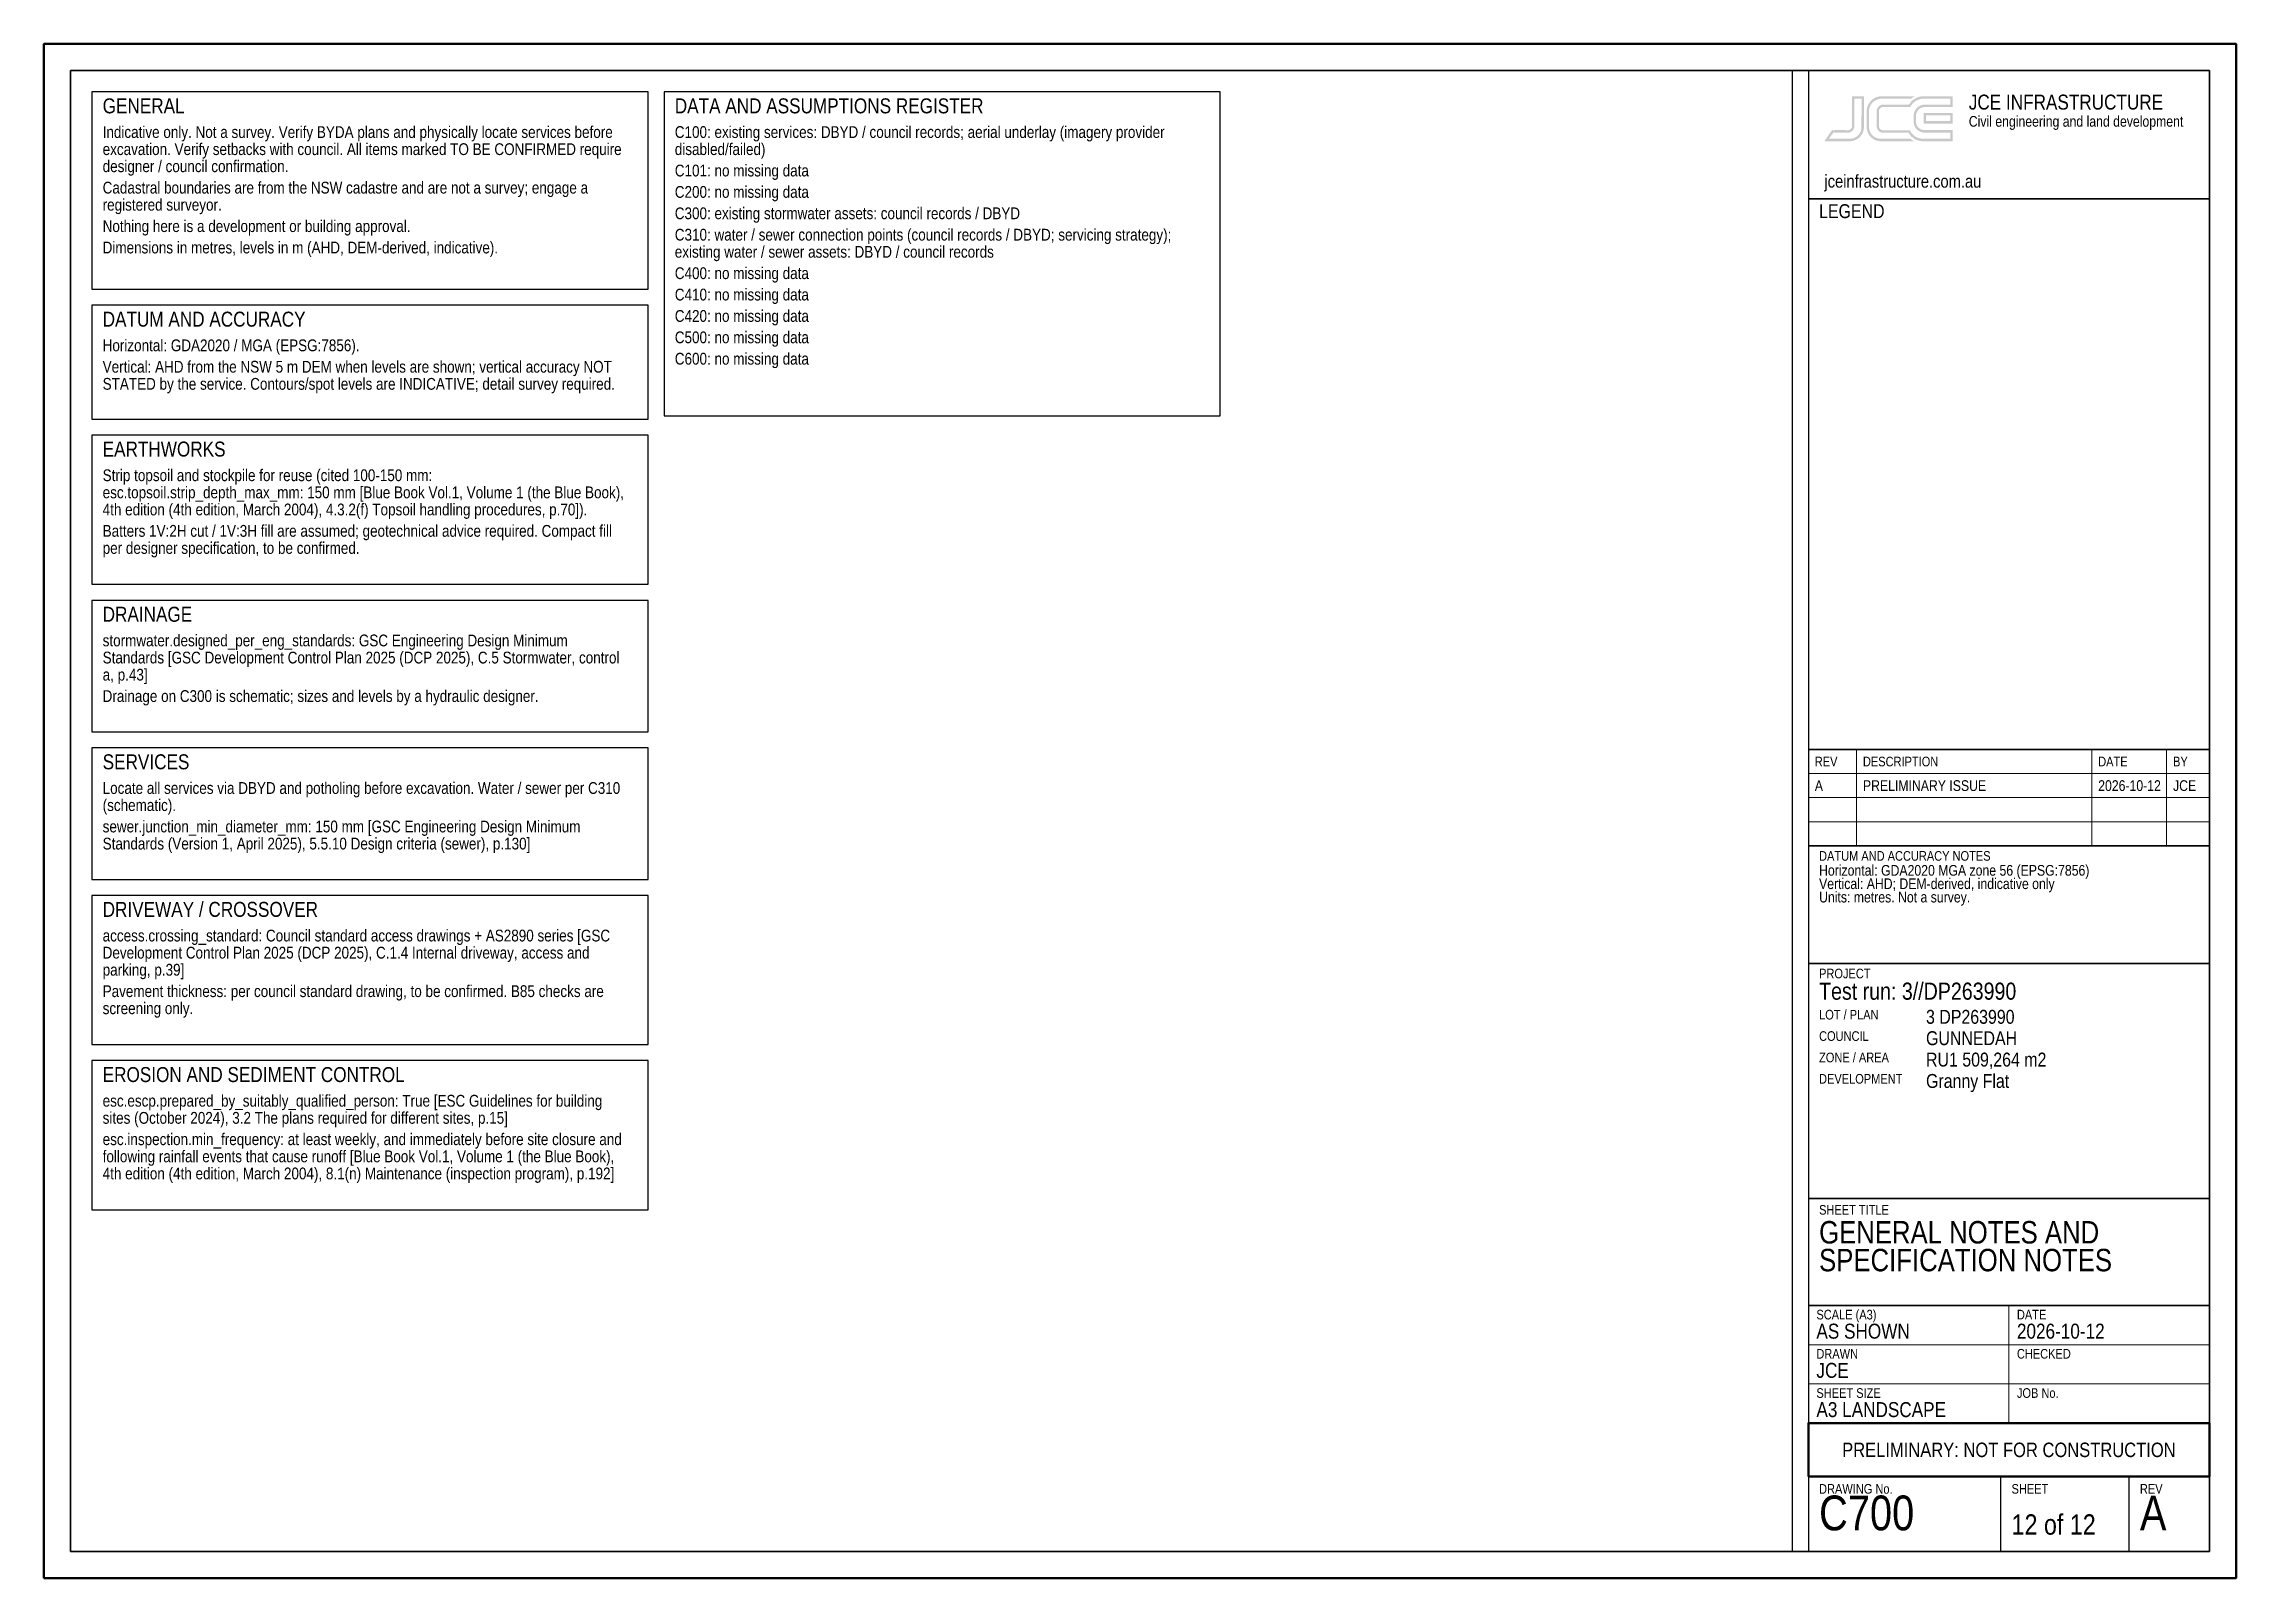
# Paper-space layout 'C700' of a CAD drawing. Header units: metres, sheet in millimetres. Extents: x 5 to 415, y 5 to 292.
import ezdxf
from ezdxf.enums import TextEntityAlignment as Align

# ---------------------------------------------------------------- set-up
doc = ezdxf.new("R2010")
doc.units = ezdxf.units.M
doc.header["$LTSCALE"] = 2.5
for name, color, linetype, lineweight in [('C-ANNO-LOGO', 2, 'CONTINUOUS', 13), ('C-ANNO-NOTE', 7, 'CONTINUOUS', 18), ('C-ANNO-STMP', 1, 'CONTINUOUS', 35), ('C-ANNO-TABL', 7, 'CONTINUOUS', 18), ('C-ANNO-TTLB', 7, 'CONTINUOUS', 25)]:
    doc.layers.add(name, color=color, linetype=linetype, lineweight=lineweight)
doc.styles.add('ARIAL NARROW', font='arialn.ttf')

psp = doc.layouts.new('C700')

# ---------------------------------------------------------------- hatches: boundary and pattern name
at = {"layer": 'C-ANNO-LOGO', "true_color": 0xc79929}
h = psp.add_hatch(color=7, dxfattribs=at)
h.paths.add_polyline_path([(345.37, 282.21), (343.18, 282.21), (343.18, 276.57), (343.12, 276.31), (342.96, 276.08), (342.68, 275.9), (342.43, 275.85), (340.09, 275.86), (339.88, 275.84), (339.43, 275.86), (338.08, 273.92), (338.02, 273.79), (342.91, 273.78), (343.14, 273.81), (343.49, 273.89), (344.02, 274.11), (344.42, 274.38), (344.68, 274.64), (344.94, 274.95), (345.18, 275.38), (345.28, 275.7), (345.38, 276.15)])
h.paths.add_polyline_path([(344.92, 281.76), (344.95, 281.7), (344.92, 276.05), (344.76, 275.53), (344.47, 275.07), (344.11, 274.71), (343.76, 274.49), (343.43, 274.35), (343.03, 274.26), (342.68, 274.24), (342.32, 274.26), (342.04, 274.24), (338.88, 274.25), (338.87, 274.28), (339.65, 275.39), (342.56, 275.39), (342.97, 275.53), (343.19, 275.69), (343.36, 275.87), (343.49, 276.09), (343.59, 276.39), (343.6, 281.73), (343.63, 281.76)], flags=16)
psp.add_hatch(color=7, dxfattribs=at).paths.add_polyline_path([(346.68, 281.33), (346.34, 280.89), (346.16, 280.55), (346.02, 280.18), (345.94, 279.82), (345.92, 279.59), (345.92, 276.15), (346.02, 275.66), (346.21, 275.19), (346.49, 274.76), (346.76, 274.48), (347.07, 274.23), (347.45, 274.02), (347.78, 273.89), (348.19, 273.81), (348.48, 273.78), (354.69, 273.79), (354.67, 273.84), (354.4, 273.99), (354.08, 274.25), (348.52, 274.24), (348.15, 274.29), (347.69, 274.42), (347.23, 274.68), (346.87, 275.01), (346.65, 275.3), (346.48, 275.63), (346.36, 276.16), (346.36, 279.65), (346.39, 279.89), (346.53, 280.31), (346.71, 280.65), (346.86, 280.87), (347.18, 281.18), (347.47, 281.39), (347.99, 281.64), (348.48, 281.75), (349.01, 281.76), (354.24, 281.75), (354.67, 282.07), (354.85, 282.16), (354.86, 282.21), (348.44, 282.21), (348.09, 282.14), (347.58, 281.96), (347.07, 281.68)])
h = psp.add_hatch(color=7, dxfattribs=at)
h.paths.add_polyline_path([(361.99, 282.19), (356.38, 282.21), (356.16, 282.18), (355.84, 282.12), (355.35, 281.96), (354.82, 281.68), (354.49, 281.44), (354.19, 281.14), (353.82, 280.66), (353.39, 280.64), (348.98, 280.65), (348.8, 280.64), (348.54, 280.55), (348.23, 280.37), (348.03, 280.17), (347.86, 279.89), (347.79, 279.65), (347.79, 276.36), (347.88, 276.07), (348.01, 275.86), (348.18, 275.67), (348.37, 275.53), (348.75, 275.39), (353.74, 275.37), (354.12, 274.82), (354.53, 274.43), (355.03, 274.11), (355.32, 273.98), (355.79, 273.85), (356.33, 273.78), (361.98, 273.79), (361.99, 275.84), (361.96, 275.86), (356.59, 275.86), (356.17, 275.96), (355.74, 276.19), (355.43, 276.5), (355.24, 276.84), (355.18, 277.02), (355.14, 277.23), (355.14, 278.72), (355.23, 279.11), (355.37, 279.38), (355.53, 279.61), (355.69, 279.77), (355.95, 279.95), (356.23, 280.09), (356.44, 280.15), (356.77, 280.19), (361.99, 280.19)])
h.paths.add_polyline_path([(361.56, 281.73), (361.56, 280.67), (361.54, 280.65), (356.56, 280.64), (355.99, 280.48), (355.52, 280.21), (355.14, 279.84), (354.96, 279.57), (354.8, 279.23), (354.74, 279.02), (354.69, 278.71), (354.69, 277.35), (354.74, 276.98), (354.8, 276.78), (354.96, 276.43), (355.15, 276.15), (355.42, 275.88), (355.73, 275.66), (356.08, 275.5), (356.56, 275.39), (361.49, 275.41), (361.56, 275.36), (361.56, 274.28), (361.53, 274.25), (356.66, 274.26), (356.6, 274.24), (356.13, 274.26), (355.47, 274.42), (355.06, 274.62), (354.75, 274.83), (354.29, 275.3), (354.19, 275.45), (353.99, 275.85), (348.89, 275.85), (348.66, 275.9), (348.49, 275.99), (348.35, 276.13), (348.25, 276.3), (348.22, 276.47), (348.23, 279.61), (348.28, 279.77), (348.41, 279.94), (348.68, 280.13), (348.98, 280.19), (354.05, 280.19), (354.09, 280.22), (354.22, 280.46), (354.41, 280.72), (354.78, 281.09), (354.97, 281.24), (355.29, 281.44), (355.55, 281.55), (355.93, 281.68), (356.34, 281.75), (361.54, 281.76)], flags=16)
h = psp.add_hatch(color=7, dxfattribs=at)
h.paths.add_polyline_path([(356.58, 279.08), (356.57, 277.13), (356.61, 277.09), (361.62, 277.08), (361.99, 277.1), (361.99, 279.09)])
h.paths.add_polyline_path([(357.01, 278.61), (357.08, 278.65), (361.54, 278.64), (361.56, 278.62), (361.56, 277.56), (361.54, 277.54), (357.04, 277.54), (357.01, 277.61)], flags=16)

# ---------------------------------------------------------------- linework, layer by layer
at = {"layer": 'C-ANNO-STMP', "lineweight": 50, "true_color": 0xb81a1a}
psp.add_lwpolyline([(335, 24), (410, 24), (410, 34), (335, 34)], close=True, dxfattribs=at)
at = {"layer": 'C-ANNO-TABL', "lineweight": 25}
for points in [[(14, 246.1), (118, 246.1), (118, 283), (14, 283)], [(121, 222.4), (225, 222.4), (225, 283), (121, 283)], [(14, 221.8), (118, 221.8), (118, 243.1), (14, 243.1)], [(14, 190.9), (118, 190.9), (118, 218.8), (14, 218.8)], [(14, 163.3), (118, 163.3), (118, 187.9), (14, 187.9)], [(14, 135.7), (118, 135.7), (118, 160.3), (14, 160.3)], [(14, 104.8), (118, 104.8), (118, 132.7), (14, 132.7)], [(14, 73.9), (118, 73.9), (118, 101.8), (14, 101.8)]]:
    psp.add_lwpolyline(points, close=True, dxfattribs=at)
at = {"layer": 'C-ANNO-TABL', "lineweight": 13}
for points in [[(344, 142), (344, 160)], [(388, 142), (388, 160)], [(402, 142), (402, 160)], [(335, 155.5), (410, 155.5)], [(335, 151), (410, 151)], [(335, 146.5), (410, 146.5)]]:
    psp.add_lwpolyline(points, dxfattribs=at)
at = {"layer": 'C-ANNO-TTLB', "lineweight": 50}
psp.add_lwpolyline([(5, 5), (415, 5), (415, 292), (5, 292)], close=True, dxfattribs=at)
at = {"layer": 'C-ANNO-TTLB', "lineweight": 35}
psp.add_lwpolyline([(10, 10), (410, 10), (410, 287), (10, 287)], close=True, dxfattribs=at)
at = {"layer": 'C-ANNO-TTLB', "lineweight": 25}
for points in [[(10, 10), (332, 10), (332, 287), (10, 287)], [(335, 263), (410, 263), (410, 287), (335, 287)], [(335, 160), (410, 160), (410, 263), (335, 263)], [(335, 142), (410, 142), (410, 160), (335, 160)], [(335, 120), (410, 120), (410, 142), (335, 142)], [(335, 76), (410, 76), (410, 120), (335, 120)], [(335, 56), (410, 56), (410, 76), (335, 76)], [(335, 34), (410, 34), (410, 56), (335, 56)], [(335, 10), (410, 10), (410, 24), (335, 24)]]:
    psp.add_lwpolyline(points, close=True, dxfattribs=at)
at = {"layer": 'C-ANNO-TTLB', "lineweight": 18}
for points in [[(372.5, 34), (372.5, 56)], [(335, 48.67), (410, 48.67)], [(335, 41.33), (410, 41.33)]]:
    psp.add_lwpolyline(points, dxfattribs=at)
at = {"layer": 'C-ANNO-TTLB', "lineweight": 25}
for points in [[(371, 10), (371, 24)], [(395, 10), (395, 24)]]:
    psp.add_lwpolyline(points, dxfattribs=at)

# ---------------------------------------------------------------- texts
at = {"layer": 'C-ANNO-NOTE', "true_color": 0x000000, "style": 'ARIAL NARROW'}
for s, p in [('GENERAL', (16, 281.8)), ('DATA AND ASSUMPTIONS REGISTER', (123, 281.8)), ('DATUM AND ACCURACY', (16, 241.9)), ('EARTHWORKS', (16, 217.6)), ('DRAINAGE', (16, 186.7)), ('SERVICES', (16, 159.1)), ('DRIVEWAY / CROSSOVER', (16, 131.5)), ('EROSION AND SEDIMENT CONTROL', (16, 100.6))]:
    psp.add_text(s, height=2.8, dxfattribs=at).set_placement(p, align=Align.TOP_LEFT)
at = {"layer": 'C-ANNO-NOTE', "style": 'ARIAL NARROW'}
for s, p in [('Indicative only. Not a survey. Verify BYDA plans and physically locate services before', (16, 276.6)), ('C100: existing services: DBYD / council records; aerial underlay (imagery provider', (123, 276.6)), ('excavation. Verify setbacks with council. All items marked TO BE CONFIRMED require', (16, 273.4)), ('disabled/failed)', (123, 273.4)), ('designer / council confirmation.', (16, 270.2)), ('C101: no missing data', (123, 269.4)), ('Cadastral boundaries are from the NSW cadastre and are not a survey; engage a', (16, 266.2)), ('registered surveyor.', (16, 263)), ('C200: no missing data', (123, 265.4)), ('Nothing here is a development or building approval.', (16, 259)), ('C300: existing stormwater assets: council records / DBYD', (123, 261.4)), ('Dimensions in metres, levels in m (AHD, DEM-derived, indicative).', (16, 255)), ('existing water / sewer assets: DBYD / council records', (123, 254.2)), ('C310: water / sewer connection points (council records / DBYD; servicing strategy);', (123, 257.4)), ('C400: no missing data', (123, 250.2)), ('C410: no missing data', (123, 246.2)), ('C420: no missing data', (123, 242.2)), ('C500: no missing data', (123, 238.2)), ('Horizontal: GDA2020 / MGA (EPSG:7856).', (16, 236.7)), ('C600: no missing data', (123, 234.2)), ('Vertical: AHD from the NSW 5 m DEM when levels are shown; vertical accuracy NOT', (16, 232.7)), ('STATED by the service. Contours/spot levels are INDICATIVE; detail survey required.', (16, 229.5)), ('Strip topsoil and stockpile for reuse (cited 100-150 mm:', (16, 212.4)), ('esc.topsoil.strip_depth_max_mm: 150 mm [Blue Book Vol.1, Volume 1 (the Blue Book),', (16, 209.2)), ('4th edition (4th edition, March 2004), 4.3.2(f) Topsoil handling procedures, p.70]).', (16, 206)), ('Batters 1V:2H cut / 1V:3H fill are assumed; geotechnical advice required. Compact fill', (16, 202)), ('per designer specification, to be confirmed.', (16, 198.8)), ('stormwater.designed_per_eng_standards: GSC Engineering Design Minimum', (16, 181.5)), ('Standards [GSC Development Control Plan 2025 (DCP 2025), C.5 Stormwater, control', (16, 178.3)), ('a, p.43]', (16, 175.1)), ('Drainage on C300 is schematic; sizes and levels by a hydraulic designer.', (16, 171.1)), ('Locate all services via DBYD and potholing before excavation. Water / sewer per C310', (16, 153.9)), ('(schematic).', (16, 150.7)), ('sewer.junction_min_diameter_mm: 150 mm [GSC Engineering Design Minimum', (16, 146.7)), ('Standards (Version 1, April 2025), 5.5.10 Design criteria (sewer), p.130]', (16, 143.5)), ('access.crossing_standard: Council standard access drawings + AS2890 series [GSC', (16, 126.3)), ('Development Control Plan 2025 (DCP 2025), C.1.4 Internal driveway, access and', (16, 123.1)), ('parking, p.39]', (16, 119.9)), ('Pavement thickness: per council standard drawing, to be confirmed. B85 checks are', (16, 115.9)), ('screening only.', (16, 112.7)), ('esc.escp.prepared_by_suitably_qualified_person: True [ESC Guidelines for building', (16, 95.4)), ('sites (October 2024), 3.2 The plans required for different sites, p.15]', (16, 92.2)), ('esc.inspection.min_frequency: at least weekly, and immediately before site closure and', (16, 88.2)), ('following rainfall events that cause runoff [Blue Book Vol.1, Volume 1 (the Blue Book),', (16, 85)), ('4th edition (4th edition, March 2004), 8.1(n) Maintenance (inspection program), p.192]', (16, 81.8))]:
    psp.add_text(s, height=2.2, dxfattribs=at).set_placement(p, align=Align.TOP_LEFT)
at = {"layer": 'C-ANNO-STMP', "true_color": 0xb81a1a, "style": 'ARIAL NARROW'}
psp.add_text('PRELIMINARY: NOT FOR CONSTRUCTION', height=2.7, dxfattribs=at).set_placement((372.5, 29), align=Align.MIDDLE_CENTER)
at = {"layer": 'C-ANNO-TABL', "style": 'ARIAL NARROW'}
for s, height, p in [('REV', 1.8, (336.2, 157.75)), ('DESCRIPTION', 1.8, (345.2, 157.75)), ('DATE', 1.8, (389.2, 157.75)), ('BY', 1.8, (403.2, 157.75)), ('A', 2, (336.2, 153.25)), ('PRELIMINARY ISSUE', 2, (345.2, 153.25)), ('2026-10-12', 2, (389.2, 153.25)), ('JCE', 2, (403.2, 153.25))]:
    psp.add_text(s, height=height, dxfattribs=at).set_placement(p, align=Align.MIDDLE_LEFT)
at = {"layer": 'C-ANNO-TTLB', "style": 'ARIAL NARROW'}
for s, height, p in [('JCE INFRASTRUCTURE', 2.8, (365, 282.5)), ('LEGEND', 2.6, (337, 262)), ('Vertical: AHD; DEM-derived, indicative only', 2, (337, 135.9)), ('Horizontal: GDA2020 MGA zone 56 (EPSG:7856)', 2, (337, 138.4)), ('Units: metres. Not a survey.', 2, (337, 133.4)), ('Test run: 3//DP263990', 3.2, (337, 116.4)), ('3 DP263990', 2.6, (357, 111.3)), ('GUNNEDAH', 2.6, (357, 107.3)), ('RU1 509,264 m2', 2.6, (357, 103.3)), ('Granny Flat', 2.6, (357, 99.3)), ('GENERAL NOTES AND', 4.2, (337, 71.8)), ('SPECIFICATION NOTES', 4.2, (337, 66.6)), ('AS SHOWN', 2.8, (336.5, 52.6)), ('2026-10-12', 2.8, (374, 52.6)), ('JCE', 2.8, (336.5, 45.27)), ('A3 LANDSCAPE', 2.8, (336.5, 37.93))]:
    psp.add_text(s, height=height, dxfattribs=at).set_placement(p, align=Align.TOP_LEFT)
at = {"layer": 'C-ANNO-TTLB', "true_color": 0x404040, "style": 'ARIAL NARROW'}
psp.add_text('Civil engineering and land development', height=2, dxfattribs=at).set_placement((365, 278.5), align=Align.TOP_LEFT)
at = {"layer": 'C-ANNO-TTLB', "true_color": 0x1a408c, "style": 'ARIAL NARROW'}
psp.add_text('jceinfrastructure.com.au', height=2.4, dxfattribs=at).set_placement((338, 267.5), align=Align.TOP_LEFT)
at = {"layer": 'C-ANNO-TTLB', "true_color": 0x595959, "style": 'ARIAL NARROW'}
for s, p in [('DATUM AND ACCURACY NOTES', (337, 141)), ('PROJECT', (337, 119)), ('LOT / PLAN', (337, 111.3)), ('COUNCIL', (337, 107.3)), ('ZONE / AREA', (337, 103.3)), ('DEVELOPMENT', (337, 99.3)), ('SHEET TITLE', (337, 74.8)), ('SCALE (A3)', (336.5, 55.2)), ('DATE', (374, 55.2)), ('DRAWN', (336.5, 47.87)), ('CHECKED', (374, 47.87)), ('SHEET SIZE', (336.5, 40.53)), ('JOB No.', (374, 40.53)), ('DRAWING No.', (337, 22.6)), ('SHEET', (373, 22.6)), ('REV', (397, 22.6))]:
    psp.add_text(s, height=1.8, dxfattribs=at).set_placement(p, align=Align.TOP_LEFT)
at = {"layer": 'C-ANNO-TTLB', "style": 'ARIAL NARROW'}
for s, height, p in [('C700', 6.5, (337, 12)), ('12 of 12', 3.8, (373, 12)), ('A', 6.5, (397, 12))]:
    psp.add_text(s, height=height, dxfattribs=at).set_placement(p, align=Align.BOTTOM_LEFT)

doc.saveas('drawing.dxf')
